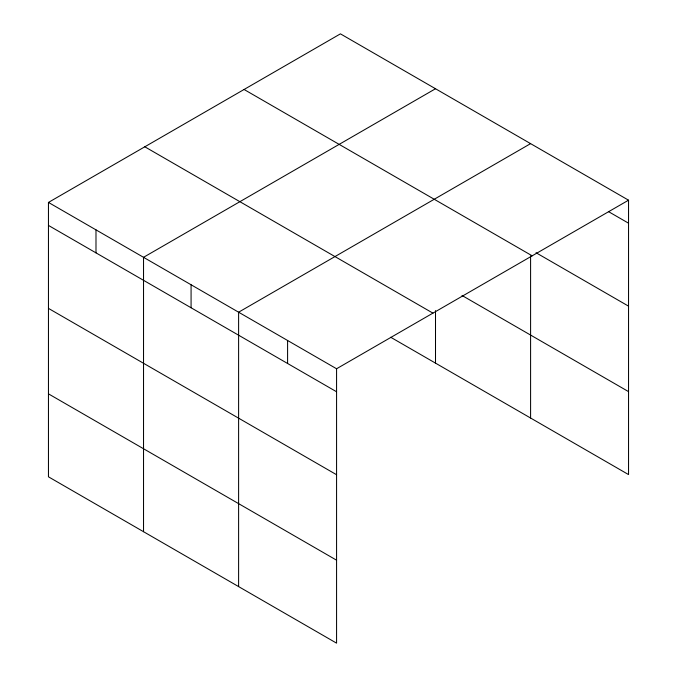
<?xml version="1.0" encoding="UTF-8"?>
<svg xmlns="http://www.w3.org/2000/svg" width="677" height="677" viewBox="0 0 677 677"><rect width="100%" height="100%" fill="white"/><g stroke="black" fill="none" stroke-linecap="round" stroke-linejoin="round"><path stroke-width="1.02" d="M390.714 337.264L628.544 474.577L628.544 200.189L340.429 33.85L48.456 202.423L48.456 476.811L336.571 643.15L336.571 368.762L48.456 202.423M435.506 88.746L143.532 257.311L143.532 531.699M530.59 143.634L238.609 312.207L238.609 586.595M336.571 368.762L628.544 200.189M608.589 211.673L628.544 223.19M536.032 252.733L628.544 306.148M244.075 89.482L532.19 255.821M462.019 295.477L628.544 391.619M144.81 146.791L432.925 313.138M48.456 225.424L336.571 391.763M48.456 308.382L336.571 474.721M48.456 393.853L336.571 560.192M530.59 255.923L530.59 418.022M435.506 310.625L435.506 363.134M287.59 340.48L287.59 363.481M191.075 284.763L191.075 307.764M95.99 229.867L95.99 252.868"/></g></svg>
